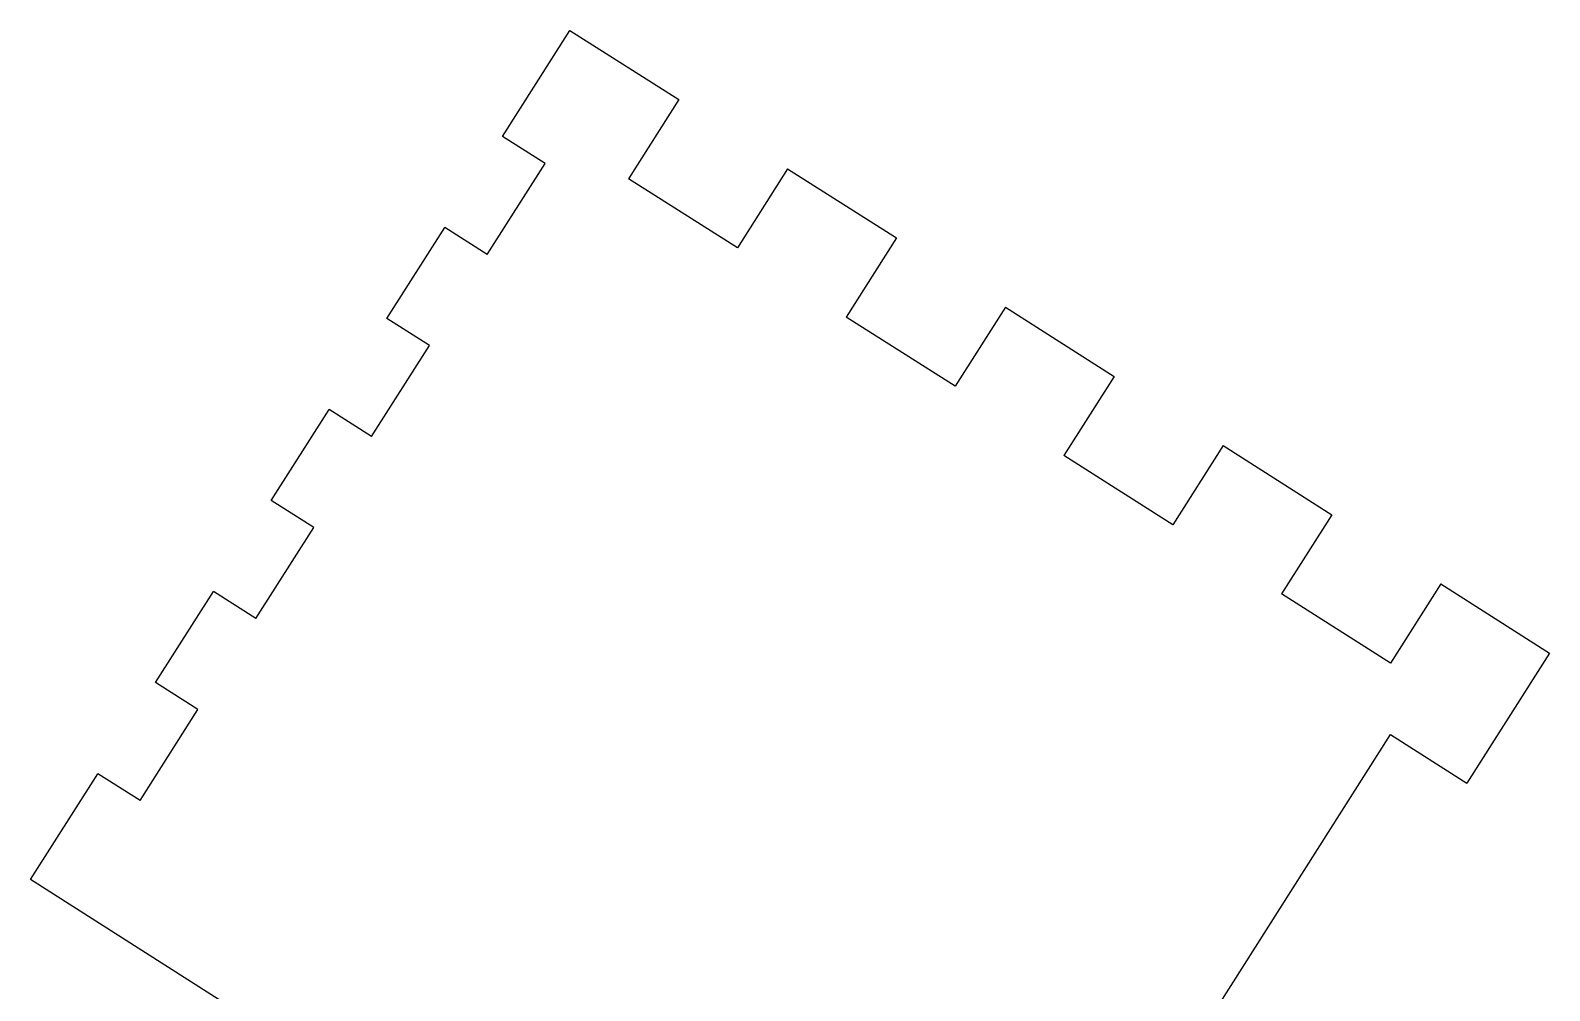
# Model space of a CAD drawing. Header units: inches. Extents: x 8.01 to 11.94, y -2.59 to 2.38.
# Drawn here: x 8.012 to 11.938, y -0.105 to 2.376 of the extents above; entities that cross this region are included whole.
import ezdxf

# ---------------------------------------------------------------- set-up
doc = ezdxf.new("R2010")
doc.units = ezdxf.units.IN
doc.header["$MEASUREMENT"] = 0

msp = doc.modelspace()

# ---------------------------------------------------------------- linework, layer by layer
at = {"color": 7, "linetype": 'Continuous'}
for p, q in [((9.2321, 2.1019), (9.4061, 2.3757)), ((9.4061, 2.3757), (9.6874, 2.1969)), ((9.6874, 2.1969), (9.5574, 1.9924)), ((9.3418, 2.0322), (9.2321, 2.1019)), ((9.1923, 1.7969), (9.3418, 2.0322)), ((9.9688, 2.0182), (9.8388, 1.8136)), ((9.9688, 2.0182), (10.2501, 1.8394)), ((9.8388, 1.8136), (9.5574, 1.9924)), ((8.9331, 1.6314), (9.0826, 1.8667)), ((9.1923, 1.7969), (9.0826, 1.8667)), ((10.2501, 1.8394), (10.1201, 1.6348)), ((10.5314, 1.6606), (10.4014, 1.456)), ((10.5314, 1.6606), (10.8128, 1.4818)), ((9.0428, 1.5617), (8.9331, 1.6314)), ((10.4014, 1.456), (10.1201, 1.6348)), ((8.8933, 1.3264), (9.0428, 1.5617)), ((10.8128, 1.4818), (10.6828, 1.2772)), ((8.6341, 1.1609), (8.7836, 1.3961)), ((8.8933, 1.3264), (8.7836, 1.3961)), ((11.0941, 1.303), (10.9641, 1.0985)), ((11.0941, 1.303), (11.3754, 1.1242)), ((10.9641, 1.0985), (10.6828, 1.2772)), ((8.7438, 1.0912), (8.6341, 1.1609)), ((11.3754, 1.1242), (11.2454, 0.9197)), ((8.5943, 0.8559), (8.7438, 1.0912)), ((11.6568, 0.9455), (11.5268, 0.7409)), ((11.6568, 0.9455), (11.9381, 0.7667)), ((8.3351, 0.6904), (8.4846, 0.9256)), ((8.5943, 0.8559), (8.4846, 0.9256)), ((11.5268, 0.7409), (11.2454, 0.9197)), ((11.9381, 0.7667), (11.7245, 0.4305)), ((8.4448, 0.6207), (8.3351, 0.6904)), ((8.2953, 0.3854), (8.4448, 0.6207)), ((10.3459, -1.3021), (11.5268, 0.5561)), ((11.5268, 0.5561), (11.7245, 0.4305)), ((8.0116, 0.1813), (8.1856, 0.4551)), ((8.2953, 0.3854), (8.1856, 0.4551)), ((10.3459, -1.3021), (8.0116, 0.1813))]:
    msp.add_line(p, q, dxfattribs=at)

doc.saveas('drawing.dxf')
